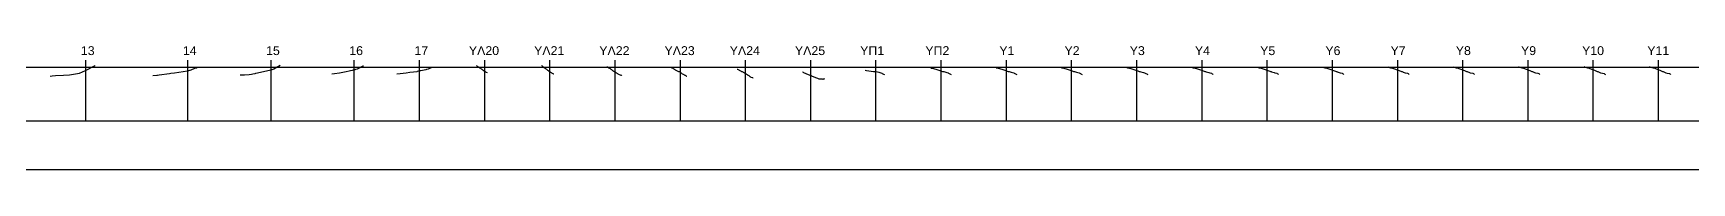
# Model space of a CAD drawing. Header units: millimetres. Extents: x 0 to 21250, y -160 to 246.
# Drawn here: x 5209 to 10646, y -160 to 246 of the extents above; entities that cross this region are included whole.
import ezdxf

# ---------------------------------------------------------------- set-up
doc = ezdxf.new("R2010")
doc.units = ezdxf.units.MM
doc.linetypes.add('AXONAS', pattern=[7, 5, -1, 0, -1])
doc.layers.add('_Ν_nonPLOT', color=2, linetype='Continuous', plot=False)
doc.layers.add('_Ν_ΟΔΟ_ΑΞΟΝΕΣ', color=1, linetype='AXONAS', lineweight=30)
doc.layers.add('ΠΡΟ_Εδαφος', color=3, linetype='Continuous')
doc.styles.get("Standard").update_dxf_attribs({"font": 'arial.ttf'})

msp = doc.modelspace()

# ---------------------------------------------------------------- linework, layer by layer
for p, q in [((5411.4, 0), (5264.1, 0)), ((5745.9, 0), (5600.8, 0)), ((6018.4, 0), (5887.3, 0)), ((6291.2, 0), (6187.4, 0))]:
    msp.add_line(p, q)
at = {"layer": '_Ν_nonPLOT'}
for p, q in [((21249.7, 176), (0, 176)), ((21249.7, 0), (0, 0)), ((21249.7, -159.6), (0, -159.6))]:
    msp.add_line(p, q, dxfattribs=at)
at = {"layer": '_Ν_ΟΔΟ_ΑΞΟΝΕΣ', "ltscale": 0.1}
for p, q in [((5381.4, 0), (5381.4, 200)), ((5715.9, 0), (5715.9, 200)), ((5988.4, 0), (5988.4, 200)), ((6261.2, 0), (6261.2, 200)), ((6475, 0), (6475, 200)), ((6688.8, 0), (6688.8, 200)), ((6902.6, 0), (6902.6, 200)), ((7116.3, 0), (7116.3, 200)), ((7330.1, 0), (7330.1, 200)), ((7543.9, 0), (7543.9, 200)), ((7757.7, 0), (7757.7, 200)), ((7971.4, 0), (7971.4, 200)), ((8185.2, 0), (8185.2, 200)), ((8399, 0), (8399, 200)), ((8612.8, 0), (8612.8, 200)), ((8826.6, 0), (8826.6, 200)), ((9040.3, 0), (9040.3, 200)), ((9254.1, 0), (9254.1, 200)), ((9467.9, 0), (9467.9, 200)), ((9681.7, 0), (9681.7, 200)), ((9895.5, 0), (9895.5, 200)), ((10109.2, 0), (10109.2, 200)), ((10323, 0), (10323, 200)), ((10536.8, 0), (10536.8, 200))]:
    msp.add_line(p, q, dxfattribs=at)
at = {"layer": 'ΠΡΟ_Εδαφος'}
for points in [[(5264.1, 147.2), (5271.1, 148), (5281.9, 149), (5307.8, 151), (5327.4, 152), (5360.9, 157), (5379.7, 166), (5381.4, 166.7), (5382.2, 167), (5411.2, 182), (5411.4, 182.1)], [(5600.8, 149.5), (5613.6, 150), (5615.8, 151), (5621.4, 152), (5655.6, 156), (5660.3, 157), (5671.8, 158), (5714.4, 165), (5715.9, 165.4), (5718.5, 166), (5721.9, 167), (5723.3, 167), (5726.8, 168), (5739, 173), (5745.5, 175), (5745.9, 175.2)], [(5887.3, 151.5), (5901.2, 152), (5917.1, 153), (5924.3, 154), (5928.2, 155), (5936.2, 156), (5938.7, 157), (5953.3, 160), (5987.3, 168), (5988.4, 168.3), (5991.7, 169), (5995.2, 170), (5997.7, 171), (6018.1, 183), (6018.4, 183.2)], [(6187.4, 155.2), (6196.7, 156), (6212.8, 158), (6234.6, 162), (6243.9, 165), (6248.5, 166), (6255.1, 167), (6258.9, 168), (6261.2, 168.5), (6263.9, 169), (6266, 170), (6271.7, 171), (6290.6, 181), (6291.2, 181.5)], [(6401.2, 155.2), (6411.6, 156), (6431.2, 158), (6442.8, 160), (6466.9, 163), (6468.2, 164), (6473.2, 165), (6475, 165.3), (6479.1, 166), (6485.3, 167), (6490.2, 168), (6496.8, 169), (6499.2, 170), (6504.4, 171), (6514.2, 176)], [(6661.4, 182), (6662.9, 181), (6664.4, 180), (6665.9, 179), (6667.4, 178), (6668.9, 177), (6670.4, 176), (6671.9, 175), (6673.2, 174), (6674.5, 173), (6675.9, 172), (6677.4, 171), (6678.8, 170), (6680.3, 169), (6681.8, 168), (6683.3, 167), (6684.7, 166), (6686.2, 165), (6687.7, 164), (6688.8, 163.2), (6689.1, 163), (6690.4, 162), (6691.8, 161), (6693.5, 160), (6696.6, 159)], [(6875.2, 182.1), (6875.3, 182), (6876.6, 181), (6877.8, 180), (6879, 179), (6880.1, 178), (6881.3, 177), (6882.6, 176), (6884, 175), (6885.3, 174), (6886.7, 173), (6888.1, 172), (6889.5, 171), (6890.8, 170), (6892.2, 169), (6893.6, 168), (6894.9, 167), (6896.3, 166), (6897.7, 165), (6899, 164), (6900.4, 163), (6901.8, 162), (6902.6, 161.4), (6903.1, 161), (6904.6, 160), (6906.1, 159), (6907.9, 158), (6909.8, 157), (6911.7, 156), (6913.8, 155), (6915.1, 154.8)], [(7089, 178.8), (7090.3, 178), (7092.1, 177), (7093.6, 176), (7095.1, 175), (7096.6, 174), (7098, 173), (7099.5, 172), (7100.9, 171), (7102.4, 170), (7103.9, 169), (7105.3, 168), (7106.7, 167), (7108, 166), (7109.5, 165), (7111, 164), (7112.6, 163), (7114.1, 162), (7115.6, 161), (7116.3, 160.6), (7117.1, 160), (7118.7, 159), (7120.5, 158), (7122.2, 157), (7123.8, 156), (7125.5, 155), (7127, 154), (7129.6, 153), (7133, 152), (7135.2, 151), (7137, 150), (7138.1, 149.4)], [(7299.9, 176), (7301.7, 175), (7303.5, 174), (7305.3, 173), (7307.1, 172), (7308.8, 171), (7310.3, 170), (7311.8, 169), (7313.5, 168), (7315.5, 167), (7317.5, 166), (7319.5, 165), (7321.6, 164), (7323.8, 163), (7325.9, 162), (7328, 161), (7329.4, 160), (7330.1, 159.6), (7330.9, 159), (7332.3, 158), (7333.7, 157), (7335, 156), (7336.6, 155), (7339.5, 154), (7341.2, 153), (7342.9, 152), (7344.5, 151), (7346, 150), (7347.5, 149), (7349.1, 148), (7350.8, 147), (7351.5, 146.8)], [(7516.5, 170.6), (7517.4, 170), (7519.3, 169), (7521.3, 168), (7523.2, 167), (7525.2, 166), (7527.1, 165), (7529, 164), (7530.9, 163), (7532.9, 162), (7534.6, 161), (7536.1, 160), (7537.7, 159), (7539.4, 158), (7541, 157), (7543.8, 156), (7543.9, 156), (7545.9, 155), (7547.3, 154), (7548.7, 153), (7550, 152), (7551.4, 151), (7552.8, 150), (7554.2, 149), (7555.6, 148), (7556.9, 147), (7558.3, 146), (7559.7, 145), (7561, 144), (7566.1, 143), (7568.1, 142), (7568.3, 141.9)], [(7936.4, 166.7), (7940, 166), (7947.8, 165), (7955.6, 164), (7963.7, 163), (7971.4, 162), (7976.6, 161), (7980.4, 160), (7983.9, 159), (7987.4, 158), (7990.8, 157), (7991.8, 156), (7993.8, 155), (7996.3, 154), (7999.5, 153)], [(8151.3, 173.5), (8154.9, 173), (8159.7, 172), (8163.6, 171), (8167.4, 170), (8171.1, 169), (8174.6, 168), (8177.9, 167), (8181, 166), (8183.7, 165), (8185.2, 164.4), (8186.5, 164), (8190, 163), (8193.6, 162), (8197.1, 161), (8200.4, 160), (8203.8, 159), (8208.1, 158), (8209.6, 157), (8211.6, 156), (8213.6, 155), (8215.6, 154), (8217.7, 153)], [(8365.5, 174.6), (8368.6, 174), (8372.2, 173), (8376, 172), (8379.9, 171), (8383.6, 170), (8387, 169), (8390.3, 168), (8393.5, 167), (8396.6, 166), (8399, 165.2), (8399.6, 165), (8401.6, 164), (8404.4, 163), (8408, 162), (8411.5, 161), (8414.8, 160), (8418.9, 159), (8423.1, 158), (8424.8, 157), (8426.9, 156), (8428.9, 155), (8430.9, 154), (8433, 153)], [(8579.4, 174.9), (8583.7, 174), (8587, 173), (8590.9, 172), (8594.7, 171), (8598.3, 170), (8601.7, 169), (8605, 168), (8608.1, 167), (8611.2, 166), (8612.8, 165.4), (8614.2, 165), (8616.4, 164), (8618.6, 163), (8622, 162), (8625.6, 161), (8629, 160), (8633.3, 159), (8637.5, 158), (8639.3, 157), (8641.4, 156), (8643.4, 155), (8645.4, 154), (8647.5, 153)], [(8793.5, 175.6), (8795.8, 175), (8799.2, 174), (8802.5, 173), (8806.4, 172), (8810.1, 171), (8813.6, 170), (8816.9, 169), (8820.1, 168), (8823.2, 167), (8826.2, 166), (8826.6, 165.9), (8829.3, 165), (8831.8, 164), (8833.8, 163), (8836.3, 162), (8839.8, 161), (8843.8, 160), (8848, 159), (8852.2, 158), (8854.4, 157), (8856.6, 156), (8858.9, 155), (8860.9, 154), (8862.1, 153)], [(9007.6, 176.1), (9008, 176), (9011.6, 175), (9014.9, 174), (9018.2, 173), (9022, 172), (9025.6, 171), (9029, 170), (9032.2, 169), (9035.3, 168), (9038.3, 167), (9040.3, 166.3), (9041.4, 166), (9044.5, 165), (9047.4, 164), (9049.3, 163), (9051.5, 162), (9054.3, 161), (9058.4, 160), (9062.4, 159), (9066, 158), (9070.8, 157), (9072.6, 156), (9073.9, 155), (9075.2, 154), (9076.5, 153)], [(9221.7, 176.6), (9223.8, 176), (9227.2, 175), (9230.5, 174), (9233.9, 173), (9237.6, 172), (9241, 171), (9244.2, 170), (9247.3, 169), (9250.4, 168), (9253.5, 167), (9254.1, 166.9), (9256.5, 166), (9259.6, 165), (9262.7, 164), (9264.9, 163), (9266.9, 162), (9268.5, 161), (9272.3, 160), (9276.3, 159), (9279.5, 158), (9285.7, 157), (9287, 156), (9288.3, 155), (9289.6, 154), (9290.8, 153)], [(9435.8, 177.1), (9436.1, 177), (9439.4, 176), (9442.8, 175), (9446.2, 174), (9449.5, 173), (9453.1, 172), (9456.3, 171), (9459.3, 170), (9462.4, 169), (9465.5, 168), (9467.9, 167.2), (9468.5, 167), (9471.6, 166), (9474.6, 165), (9477.5, 164), (9479.8, 163), (9481.8, 162), (9483.5, 161), (9486.2, 160), (9490, 159), (9492.9, 158), (9500, 157), (9501.3, 156), (9502.6, 155), (9503.9, 154), (9505.1, 153)], [(9649.9, 177.6), (9651.6, 177), (9655, 176), (9658.4, 175), (9661.7, 174), (9665.1, 173), (9668.2, 172), (9671.2, 171), (9674.2, 170), (9677.2, 169), (9680.2, 168), (9681.7, 167.5), (9683.2, 167), (9686.2, 166), (9689.1, 165), (9691.5, 164), (9693.8, 163), (9696.1, 162), (9698.2, 161), (9700.1, 160), (9703.4, 159), (9706.4, 158), (9714.2, 157), (9715.7, 156), (9717, 155), (9718.3, 154), (9719.4, 153)], [(9864, 177.9), (9867, 177), (9870.3, 176), (9873.6, 175), (9877, 174), (9879.8, 173), (9882.6, 172), (9885.6, 171), (9888.7, 170), (9891.7, 169), (9894.7, 168), (9895.5, 167.8), (9897.7, 167), (9900.6, 166), (9903.3, 165), (9905.5, 164), (9907.7, 163), (9910, 162), (9912.2, 161), (9914.4, 160), (9916.8, 159), (9919.8, 158), (9928.5, 157), (9930, 156), (9931.3, 155), (9932.6, 154), (9933.8, 153)], [(10078.1, 178.2), (10078.6, 178), (10082, 177), (10085.3, 176), (10088.6, 175), (10091.9, 174), (10094.6, 173), (10097.1, 172), (10100.1, 171), (10103.1, 170), (10106.1, 169), (10109.1, 168), (10109.2, 168), (10112.1, 167), (10115, 166), (10117.3, 165), (10119.5, 164), (10121.7, 163), (10123.9, 162), (10126.2, 161), (10128.4, 160), (10130.6, 159), (10133.3, 158), (10141.5, 157), (10144.2, 156), (10145.6, 155), (10146.9, 154), (10148.1, 153)], [(10292.3, 178.5), (10293.7, 178), (10297.1, 177), (10300.4, 176), (10303.8, 175), (10306.9, 174), (10309.6, 173), (10312, 172), (10314.6, 171), (10317.6, 170), (10320.7, 169), (10323, 168.2), (10323.7, 168), (10326.6, 167), (10329.1, 166), (10331.3, 165), (10333.5, 164), (10335.7, 163), (10337.9, 162), (10340.2, 161), (10342.4, 160), (10344.6, 159), (10346.9, 158), (10353.3, 157), (10358.6, 156), (10360, 155), (10361.3, 154), (10362.6, 153)], [(10506.4, 178.9), (10508.6, 178), (10512, 177), (10515.4, 176), (10518.7, 175), (10521.8, 174), (10524.4, 173), (10526.9, 172), (10529.2, 171), (10532.1, 170), (10535.1, 169), (10536.8, 168.4), (10538.1, 168), (10540.8, 167), (10543, 166), (10545.2, 165), (10547.5, 164), (10549.7, 163), (10552, 162), (10554.2, 161), (10556.4, 160), (10558.7, 159), (10560.9, 158), (10565.3, 157), (10572.9, 156), (10574.3, 155), (10575.7, 154), (10577.4, 153)], [(7730.3, 161.1), (7730.5, 161), (7732.3, 160), (7734.3, 159), (7736.3, 158), (7738.8, 157), (7741.3, 156), (7744.1, 155), (7746.8, 154), (7749.1, 153), (7752.1, 152), (7755.1, 151), (7757.3, 150), (7757.7, 149.9), (7758.9, 149), (7760.5, 148), (7762.1, 147), (7765.1, 146), (7768.2, 145), (7770.9, 144), (7773.7, 143), (7776.5, 142), (7779.2, 141), (7782, 140), (7784.5, 139), (7795.2, 138), (7796.4, 137), (7796.7, 136.8), (7798, 137), (7799, 138), (7801.9, 139), (7804, 139.6)]]:
    msp.add_lwpolyline(points, dxfattribs=at)

# ---------------------------------------------------------------- texts
for s, p in [('13', (5364.9, 216.3)), ('14', (5699.5, 216.3)), ('15', (5972, 216.3)), ('16', (6244.8, 216.3)), ('17', (6458.5, 216.3)), ('ΥΛ20', (6636.8, 216.3)), ('ΥΛ21', (6850.6, 216.3)), ('ΥΛ22', (7064.3, 216.3)), ('ΥΛ23', (7278.1, 216.3)), ('ΥΛ24', (7491.9, 216.3)), ('ΥΛ25', (7705.7, 216.3)), ('ΥΠ1', (7919.5, 216.3)), ('ΥΠ2', (8133.2, 216.3)), ('Υ1', (8375.7, 216.3)), ('Υ2', (8589.4, 216.3)), ('Υ3', (8803.2, 216.3)), ('Υ4', (9017, 216.3)), ('Υ5', (9230.8, 216.3)), ('Υ6', (9444.6, 216.3)), ('Υ7', (9658.3, 216.3)), ('Υ8', (9872.1, 216.3)), ('Υ9', (10085.9, 216.3)), ('Υ10', (10286.1, 216.3)), ('Υ11', (10499.9, 216.3))]:
    msp.add_text(s, height=29).set_placement(p)

doc.saveas('drawing.dxf')
